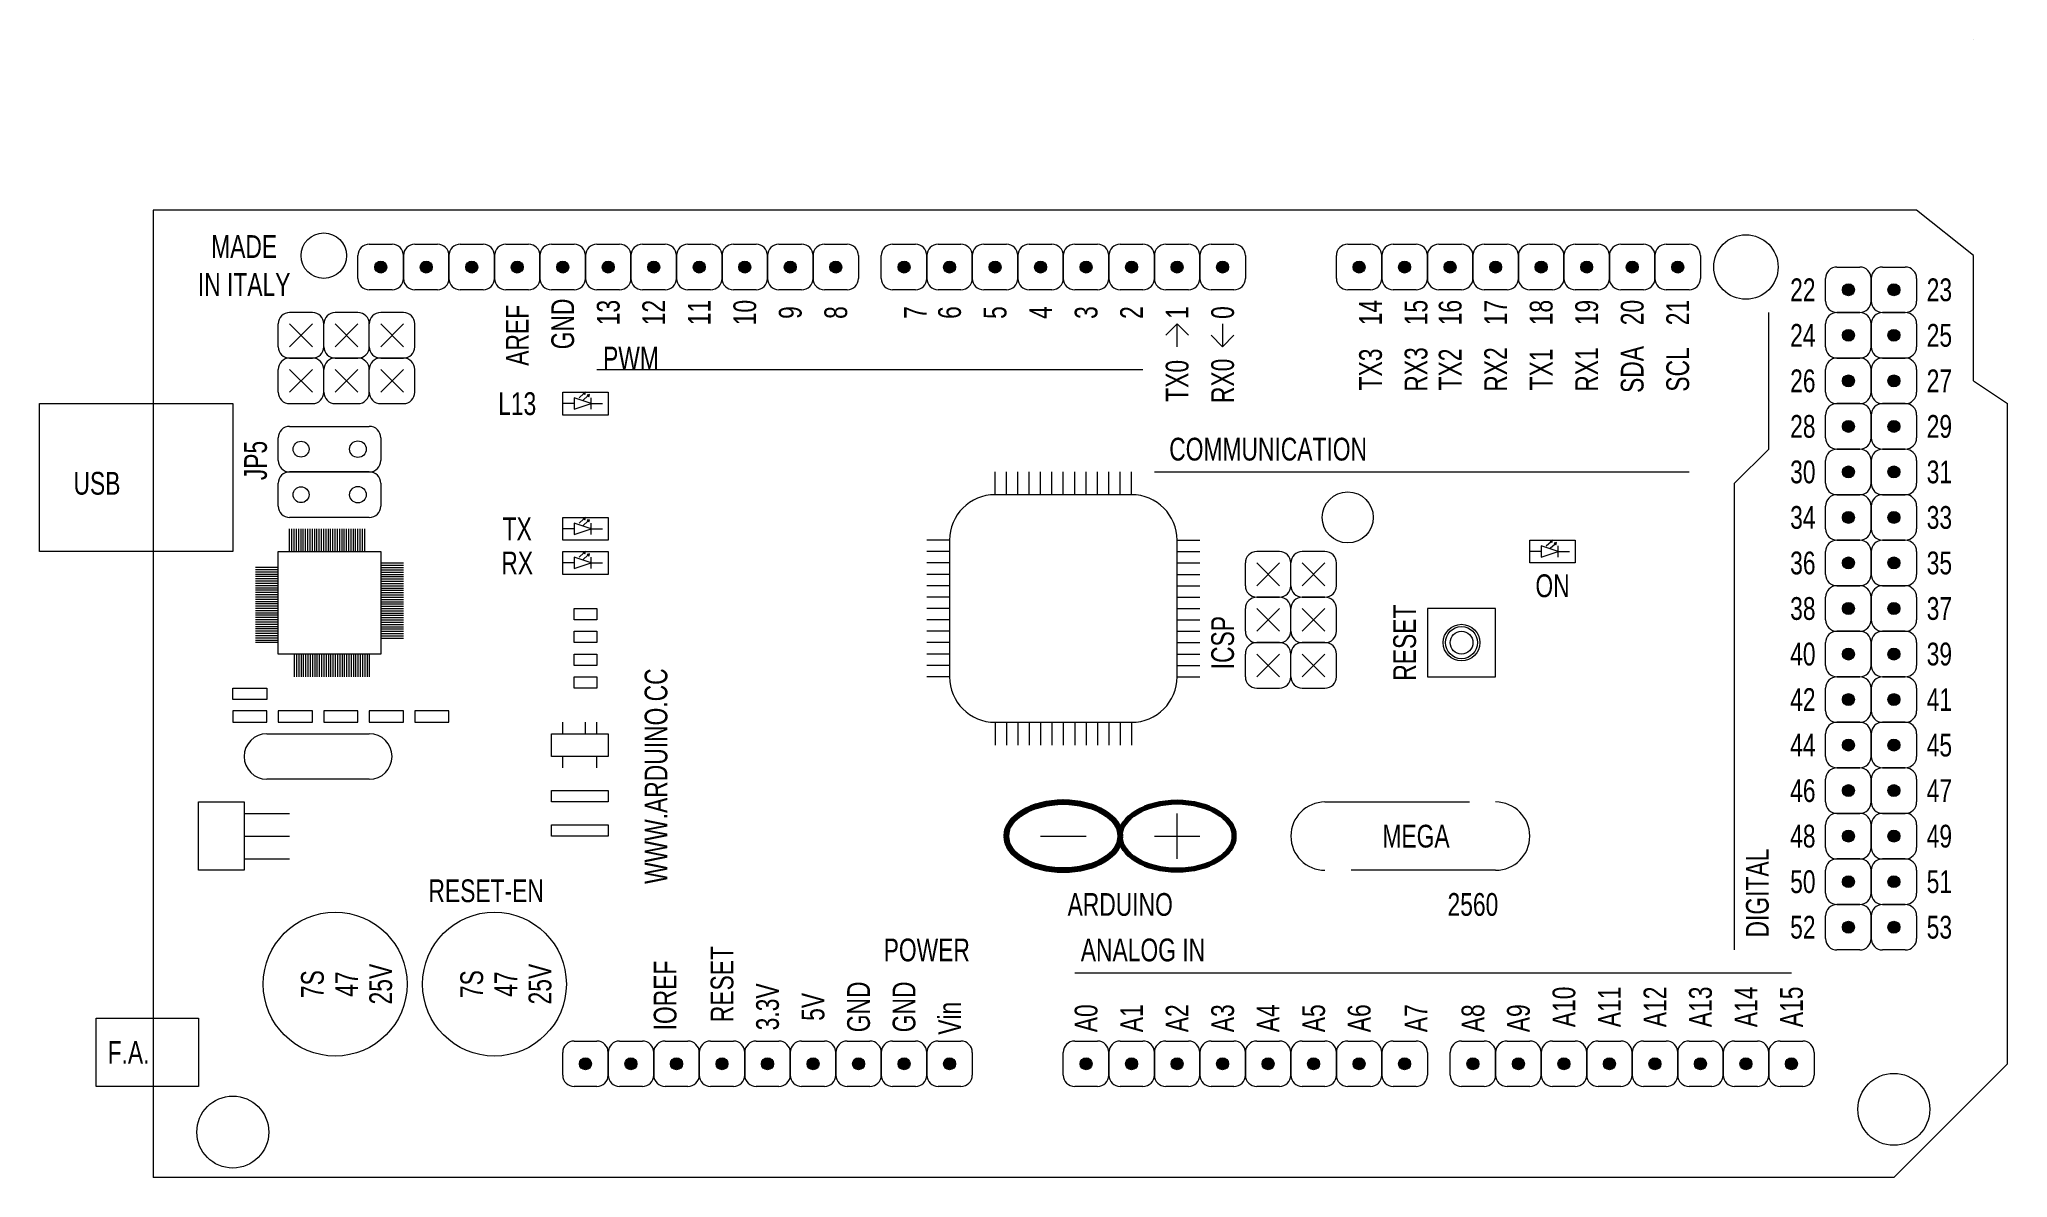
# Model space of a CAD drawing. Extents: x -20 to 153, y 20 to 120.
import ezdxf

# ---------------------------------------------------------------- set-up
doc = ezdxf.new("R2010")
doc.units = 0
doc.linetypes.add('DASHED', pattern=[19.05, 12.7, -6.35])
doc.layers.get('0').update_dxf_attribs({"linetype": 'CONTINUOUS', "lineweight": 0})
doc.styles.get("Standard").update_dxf_attribs({"font": 'txt', "width": 0.75})

# ---------------------------------------------------------------- blocks, each defined once
blk = doc.blocks.new('terminal')
h = blk.add_hatch(color=256)
edge = h.paths.add_edge_path()
edge.add_arc((0, 0), 0.526, 0, 360)
h = blk.add_hatch(color=256)
edge = h.paths.add_edge_path()
edge.add_arc((0, 0), 0.526, 0, 360)
h = blk.add_hatch(color=256)
edge = h.paths.add_edge_path()
edge.add_arc((0, 0), 0.526, 0, 360)
for p, q in [((-1, 2), (1, 2)), ((-2, -1), (-2, 1)), ((2, 1), (2, -1)), ((1, -2), (-1, -2))]:
    blk.add_line(p, q)
blk.add_circle((0, 0), 0.526)
for centre, start, end in [((-1, 1), 90, 180), ((1, 1), 0, 90), ((-1, -1), 180, 270), ((1, -1), 270, 0), ((1, -1), 270, 0)]:
    blk.add_arc(centre, 1, start, end)
blk = doc.blocks.new('terminal macho')
for p, q in [((1, 2), (-1, 2)), ((-2, -1), (-2, 1)), ((1, 1), (-1, -1)), ((1, -1), (-1, 1)), ((2, -1), (2, 1)), ((-1, -2), (1, -2))]:
    blk.add_line(p, q)
for centre, start, end in [((-1, 1), 90, 180), ((1, 1), 0, 90), ((-1, -1), 180, 270), ((1, -1), 270, 0)]:
    blk.add_arc(centre, 1, start, end)

msp = doc.modelspace()

# ---------------------------------------------------------------- hatches: boundary and pattern name
for points in [[(27.8, 88.95), (27.95, 88.8), (28, 89)], [(27.8, 77.95), (27.95, 77.8), (28, 78)], [(27.8, 74.95), (27.95, 74.8), (28, 75)], [(112.8, 75.95), (112.95, 75.8), (113, 76)]]:
    msp.add_hatch(color=256).paths.add_polyline_path(points)

# ---------------------------------------------------------------- linework, layer by layer
for p, q in [((150, 120), (150, 120)), ((145, 105), (-10, 105)), ((-10, 105), (-10, 20)), ((150, 101), (145, 105)), ((150, 90), (150, 101)), ((132, 84), (132, 96)), ((80, 95), (79, 94)), ((80, 93), (80, 95)), ((80, 95), (81, 94)), ((84, 93), (83, 94)), ((84, 95), (84, 93)), ((84, 93), (85, 94)), ((29, 91), (77, 91)), ((150, 90), (153, 88)), ((26, 89), (30, 89)), ((26, 87), (26, 89)), ((28.5, 88), (27, 88.5)), ((27, 88.5), (27, 87.5)), ((27.45, 88.5), (27.87, 88.88)), ((28, 89), (27.8, 88.95)), ((27.8, 88.95), (27.95, 88.8)), ((27.8, 88.3), (28.22, 88.68)), ((27.95, 88.8), (28, 89)), ((28.35, 88.8), (28.15, 88.75)), ((28.15, 88.75), (28.3, 88.6)), ((28.3, 88.6), (28.35, 88.8)), ((28.5, 87.5), (28.5, 88.5)), ((30, 89), (30, 87)), ((-20, 75), (-20, 88)), ((-20, 88), (-19, 88)), ((-19, 88), (-3, 88)), ((-3, 88), (-3, 75)), ((27, 88), (26, 88)), ((30, 87), (26, 87)), ((27, 87.5), (28.5, 88)), ((28.5, 88), (29.5, 88)), ((153, 30), (153, 88)), ((1, 83), (1, 85)), ((2, 86), (9, 86)), ((10, 85), (10, 83)), ((129, 81), (132, 84)), ((9, 82), (2, 82)), ((2, 82), (9, 82)), ((64, 80), (64, 82)), ((65, 80), (65, 82)), ((66, 80), (66, 82)), ((67, 80), (67, 82)), ((68, 80), (68, 82)), ((69, 80), (69, 82)), ((70, 80), (70, 82)), ((71, 80), (71, 82)), ((72, 80), (72, 82)), ((73, 80), (73, 82)), ((74, 80), (74, 82)), ((75, 80), (75, 82)), ((76, 80), (76, 82)), ((78, 82), (125, 82)), ((1, 79), (1, 81)), ((10, 81), (10, 79)), ((76, 80), (64, 80)), ((129, 40), (129, 81)), ((9, 78), (2, 78)), ((26, 78), (30, 78)), ((26, 76), (26, 78)), ((27.45, 77.5), (27.87, 77.88)), ((28, 78), (27.8, 77.95)), ((27.8, 77.95), (27.95, 77.8)), ((27.95, 77.8), (28, 78)), ((30, 78), (30, 76)), ((2, 75), (2, 77)), ((2.2, 75), (2.2, 77)), ((2.4, 75), (2.4, 77)), ((2.6, 75), (2.6, 77)), ((2.8, 75), (2.8, 77)), ((3, 75), (3, 77)), ((3.2, 75), (3.2, 77)), ((3.4, 75), (3.4, 77)), ((3.6, 75), (3.6, 77)), ((3.8, 75), (3.8, 77)), ((4, 75), (4, 77)), ((4.2, 75), (4.2, 77)), ((4.4, 75), (4.4, 77)), ((4.6, 75), (4.6, 77)), ((4.8, 75), (4.8, 77)), ((5, 75), (5, 77)), ((5.2, 75), (5.2, 77)), ((5.4, 75), (5.4, 77)), ((5.6, 75), (5.6, 77)), ((5.8, 75), (5.8, 77)), ((6, 75), (6, 77)), ((6.2, 75), (6.2, 77)), ((6.4, 75), (6.4, 77)), ((6.6, 75), (6.6, 77)), ((6.8, 75), (6.8, 77)), ((7, 75), (7, 77)), ((7.2, 75), (7.2, 77)), ((7.4, 75), (7.4, 77)), ((7.6, 75), (7.6, 77)), ((7.8, 75), (7.8, 77)), ((8, 75), (8, 77)), ((8.2, 75), (8.2, 77)), ((8.4, 75), (8.4, 77)), ((8.6, 75), (8.6, 77)), ((27, 77), (26, 77)), ((28.5, 77), (27, 77.5)), ((27, 77.5), (27, 76.5)), ((27, 76.5), (28.5, 77)), ((27.8, 77.3), (28.22, 77.68)), ((28.35, 77.8), (28.15, 77.75)), ((28.15, 77.75), (28.3, 77.6)), ((28.3, 77.6), (28.35, 77.8)), ((28.5, 76.5), (28.5, 77.5)), ((28.5, 77), (29.5, 77)), ((-3, 75), (-20, 75)), ((1, 75), (10, 75)), ((1, 66), (1, 75)), ((10, 75), (10, 66)), ((30, 76), (26, 76)), ((26, 75), (30, 75)), ((26, 73), (26, 75)), ((28.5, 74), (27, 74.5)), ((27, 74.5), (27, 73.5)), ((27.45, 74.5), (27.87, 74.88)), ((28, 75), (27.8, 74.95)), ((27.8, 74.95), (27.95, 74.8)), ((27.8, 74.3), (28.22, 74.68)), ((27.95, 74.8), (28, 75)), ((28.35, 74.8), (28.15, 74.75)), ((28.15, 74.75), (28.3, 74.6)), ((28.3, 74.6), (28.35, 74.8)), ((28.5, 73.5), (28.5, 74.5)), ((30, 75), (30, 73)), ((60, 76), (58, 76)), ((60, 75), (58, 75)), ((60, 76), (60, 64)), ((80, 64), (80, 76)), ((80, 76), (82, 76)), ((80, 75), (82, 75)), ((111, 76), (115, 76)), ((111, 74), (111, 76)), ((112, 75), (111, 75)), ((113.5, 75), (112, 75.5)), ((112, 75.5), (112, 74.5)), ((112, 74.5), (113.5, 75)), ((112.45, 75.5), (112.87, 75.88)), ((113, 76), (112.8, 75.95)), ((112.8, 75.95), (112.95, 75.8)), ((112.8, 75.3), (113.22, 75.68)), ((112.95, 75.8), (113, 76)), ((113.35, 75.8), (113.15, 75.75)), ((113.15, 75.75), (113.3, 75.6)), ((113.3, 75.6), (113.35, 75.8)), ((113.5, 74.5), (113.5, 75.5)), ((113.5, 75), (114.5, 75)), ((115, 76), (115, 74)), ((1, 73.6), (-1, 73.6)), ((1, 73.4), (-1, 73.4)), ((1, 73.2), (-1, 73.2)), ((1, 73), (-1, 73)), ((1, 72.8), (-1, 72.8)), ((10, 74), (12, 74)), ((10, 73.8), (12, 73.8)), ((10, 73.6), (12, 73.6)), ((10, 73.4), (12, 73.4)), ((10, 73.2), (12, 73.2)), ((10, 73), (12, 73)), ((10, 72.8), (12, 72.8)), ((27, 74), (26, 74)), ((30, 73), (26, 73)), ((27, 73.5), (28.5, 74)), ((28.5, 74), (29.5, 74)), ((60, 74), (58, 74)), ((60, 73), (58, 73)), ((80, 74), (82, 74)), ((80, 73), (82, 73)), ((115, 74), (111, 74)), ((1, 72.6), (-1, 72.6)), ((1, 72.4), (-1, 72.4)), ((1, 72.2), (-1, 72.2)), ((1, 72), (-1, 72)), ((1, 71.8), (-1, 71.8)), ((1, 71.6), (-1, 71.6)), ((1, 71.4), (-1, 71.4)), ((1, 71.2), (-1, 71.2)), ((1, 71), (-1, 71)), ((10, 72.6), (12, 72.6)), ((10, 72.4), (12, 72.4)), ((10, 72.2), (12, 72.2)), ((10, 72), (12, 72)), ((10, 71.8), (12, 71.8)), ((10, 71.6), (12, 71.6)), ((10, 71.4), (12, 71.4)), ((10, 71.2), (12, 71.2)), ((10, 71), (12, 71)), ((60, 72), (58, 72)), ((60, 71), (58, 71)), ((80, 72), (82, 72)), ((80, 71), (82, 71)), ((1, 70.8), (-1, 70.8)), ((1, 70.6), (-1, 70.6)), ((1, 70.4), (-1, 70.4)), ((1, 70.2), (-1, 70.2)), ((1, 70), (-1, 70)), ((1, 69.8), (-1, 69.8)), ((1, 69.6), (-1, 69.6)), ((1, 69.4), (-1, 69.4)), ((1, 69.2), (-1, 69.2)), ((10, 70.8), (12, 70.8)), ((10, 70.6), (12, 70.6)), ((10, 70.4), (12, 70.4)), ((10, 70.2), (12, 70.2)), ((10, 70), (12, 70)), ((10, 69.8), (12, 69.8)), ((10, 69.6), (12, 69.6)), ((10, 69.4), (12, 69.4)), ((27, 70), (29, 70)), ((27, 69), (27, 70)), ((29, 70), (29, 69)), ((60, 70), (58, 70)), ((80, 70), (82, 70)), ((108, 70), (102, 70)), ((102, 70), (102, 64)), ((108, 64), (108, 70)), ((1, 69), (-1, 69)), ((1, 68.8), (-1, 68.8)), ((1, 68.6), (-1, 68.6)), ((1, 68.4), (-1, 68.4)), ((1, 68.2), (-1, 68.2)), ((1, 68), (-1, 68)), ((1, 67.8), (-1, 67.8)), ((1, 67.6), (-1, 67.6)), ((10, 69.2), (12, 69.2)), ((10, 69), (12, 69)), ((10, 68.8), (12, 68.8)), ((10, 68.6), (12, 68.6)), ((10, 68.4), (12, 68.4)), ((10, 68.2), (12, 68.2)), ((10, 68), (12, 68)), ((10, 67.8), (12, 67.8)), ((10, 67.6), (12, 67.6)), ((29, 69), (27, 69)), ((27, 68), (29, 68)), ((27, 67), (27, 68)), ((29, 68), (29, 67)), ((60, 69), (58, 69)), ((60, 68), (58, 68)), ((80, 69), (82, 69)), ((80, 68), (82, 68)), ((1, 67.4), (-1, 67.4)), ((1, 67.2), (-1, 67.2)), ((1, 67), (-1, 67)), ((10, 66), (1, 66)), ((2.4, 66), (2.4, 64)), ((2.6, 66), (2.6, 64)), ((2.8, 66), (2.8, 64)), ((3, 66), (3, 64)), ((3.2, 66), (3.2, 64)), ((3.4, 66), (3.4, 64)), ((3.6, 66), (3.6, 64)), ((3.8, 66), (3.8, 64)), ((4, 66), (4, 64)), ((4.2, 66), (4.2, 64)), ((4.4, 66), (4.4, 64)), ((4.6, 66), (4.6, 64)), ((4.8, 66), (4.8, 64)), ((5, 66), (5, 64)), ((5.2, 66), (5.2, 64)), ((5.4, 66), (5.4, 64)), ((5.6, 66), (5.6, 64)), ((5.8, 66), (5.8, 64)), ((6, 66), (6, 64)), ((6.2, 66), (6.2, 64)), ((6.4, 66), (6.4, 64)), ((6.6, 66), (6.6, 64)), ((6.8, 66), (6.8, 64)), ((7, 66), (7, 64)), ((7.2, 66), (7.2, 64)), ((7.4, 66), (7.4, 64)), ((7.6, 66), (7.6, 64)), ((7.8, 66), (7.8, 64)), ((8, 66), (8, 64)), ((8.2, 66), (8.2, 64)), ((8.4, 66), (8.4, 64)), ((8.6, 66), (8.6, 64)), ((8.8, 66), (8.8, 64)), ((9, 66), (9, 64)), ((10, 67.4), (12, 67.4)), ((29, 67), (27, 67)), ((27, 66), (29, 66)), ((27, 65), (27, 66)), ((29, 66), (29, 65)), ((60, 67), (58, 67)), ((60, 66), (58, 66)), ((80, 67), (82, 67)), ((80, 66), (82, 66)), ((29, 65), (27, 65)), ((60, 65), (58, 65)), ((80, 65), (82, 65)), ((-3, 62), (-3, 63)), ((-3, 63), (0, 63)), ((0, 63), (0, 62)), ((27, 64), (29, 64)), ((27, 63), (27, 64)), ((29, 63), (27, 63)), ((29, 64), (29, 63)), ((60, 64), (58, 64)), ((80, 64), (82, 64)), ((102, 64), (108, 64)), ((0, 62), (-3, 62)), ((0, 61), (-3, 61)), ((-3, 61), (-3, 60)), ((0, 60), (0, 61)), ((4, 61), (1, 61)), ((1, 61), (1, 60)), ((4, 60), (4, 61)), ((8, 61), (5, 61)), ((5, 61), (5, 60)), ((8, 60), (8, 61)), ((12, 61), (9, 61)), ((9, 61), (9, 60)), ((12, 60), (12, 61)), ((16, 61), (13, 61)), ((13, 61), (13, 60)), ((16, 60), (16, 61)), ((-3, 60), (0, 60)), ((0, 59), (9, 59)), ((1, 60), (4, 60)), ((5, 60), (8, 60)), ((9, 60), (12, 60)), ((13, 60), (16, 60)), ((25, 57), (25, 59)), ((25, 59), (30, 59)), ((26, 59), (26, 60)), ((28, 59), (28, 60)), ((29, 59), (29, 60)), ((30, 59), (30, 57)), ((64, 60), (76, 60)), ((64, 60), (64, 58)), ((65, 60), (65, 58)), ((66, 60), (66, 58)), ((67, 60), (67, 58)), ((68, 60), (68, 58)), ((69, 60), (69, 58)), ((70, 60), (70, 58)), ((71, 60), (71, 58)), ((72, 60), (72, 58)), ((73, 60), (73, 58)), ((74, 60), (74, 58)), ((75, 60), (75, 58)), ((76, 60), (76, 58)), ((30, 57), (25, 57)), ((26, 56), (26, 57)), ((29, 56), (29, 57)), ((9, 55), (0, 55)), ((25, 53), (25, 54)), ((25, 54), (30, 54)), ((30, 54), (30, 53)), ((-6, 47), (-6, 53)), ((-6, 53), (-2, 53)), ((-2, 53), (-2, 47)), ((-2, 52), (2, 52)), ((30, 53), (25, 53)), ((80, 48), (80, 52)), ((25, 50), (25, 51)), ((25, 51), (30, 51)), ((30, 51), (30, 50)), ((-2, 50), (2, 50)), ((30, 50), (25, 50)), ((68, 50), (72, 50)), ((78, 50), (82, 50)), ((-2, 47), (-6, 47)), ((-2, 48), (2, 48)), ((71, 38), (134, 38)), ((-15, 28), (-15, 34)), ((-15, 34), (-6, 34)), ((-6, 34), (-6, 28)), ((153, 30), (143, 20)), ((-6, 28), (-15, 28)), ((143, 20), (-10, 20))]:
    msp.add_line(p, q)
at = {"linetype": 'DASHED', "lineweight": 18}
for p, q in [((93, 53), (108, 53)), ((108, 47), (93, 47))]:
    msp.add_line(p, q, dxfattribs=at)
for centre, radius in [((5, 101), 2), ((130, 100), 2.83), ((3, 84), 0.7), ((8, 84), 0.729), ((3, 80), 0.7), ((8, 80), 0.729), ((95, 78), 2.24), ((105, 67), 1.61), ((105, 67), 1.41), ((105, 67), 1), ((105, 67), 0), ((6, 37), 6.32), ((20, 37), 6.32), ((143, 26), 3.16), ((-3, 24), 3.16)]:
    msp.add_circle(centre, radius)
for centre, radius, start, end in [((2, 85), 1, 90, 180), ((9, 85), 1, 0, 90), ((2, 83), 1, 180, 270), ((2, 81), 1, 90, 180), ((9, 83), 1, 270, 0), ((9, 81), 1, 0, 90), ((64, 76), 4, 90, 180), ((76, 76), 4, 0, 90), ((2, 79), 1, 180, 270), ((9, 79), 1, 270, 0), ((64, 64), 4, 180, 270), ((76, 64), 4, 270, 0), ((0, 57), 2, 90, 270), ((9, 57), 2, 270, 90)]:
    msp.add_arc(centre, radius, start, end)
for centre, start, end in [((93, 50), 90, 270), ((108, 50), 270, 90)]:
    msp.add_arc(centre, 3, start, end, dxfattribs=at)
at = {"lineweight": 80}
msp.add_ellipse((70, 50), major_axis=(5, 0), ratio=0.6, dxfattribs=at)
at = {"lineweight": 70}
msp.add_ellipse((80, 50), major_axis=(5, 0), ratio=0.6, dxfattribs=at)

# ---------------------------------------------------------------- block references
for name, p in [('terminal', (10, 100)), ('terminal', (14, 100)), ('terminal', (18, 100)), ('terminal', (22, 100)), ('terminal', (26, 100)), ('terminal', (30, 100)), ('terminal', (34, 100)), ('terminal', (38, 100)), ('terminal', (42, 100)), ('terminal', (46, 100)), ('terminal', (50, 100)), ('terminal', (56, 100)), ('terminal', (60, 100)), ('terminal', (64, 100)), ('terminal', (68, 100)), ('terminal', (72, 100)), ('terminal', (76, 100)), ('terminal', (80, 100)), ('terminal', (84, 100)), ('terminal', (96, 100)), ('terminal', (100, 100)), ('terminal', (104, 100)), ('terminal', (108, 100)), ('terminal', (112, 100)), ('terminal', (116, 100)), ('terminal', (120, 100)), ('terminal', (124, 100)), ('terminal', (139, 98)), ('terminal', (143, 98)), ('terminal macho', (3, 94)), ('terminal macho', (7, 94)), ('terminal macho', (11, 94)), ('terminal', (139, 94)), ('terminal', (143, 94)), ('terminal macho', (3, 90)), ('terminal macho', (7, 90)), ('terminal macho', (11, 90)), ('terminal', (139, 90)), ('terminal', (143, 90)), ('terminal', (139, 86)), ('terminal', (143, 86)), ('terminal', (139, 82)), ('terminal', (143, 82)), ('terminal', (139, 78)), ('terminal', (143, 78)), ('terminal macho', (88, 73)), ('terminal macho', (92, 73)), ('terminal', (139, 74)), ('terminal', (143, 74)), ('terminal macho', (88, 69)), ('terminal macho', (92, 69)), ('terminal', (139, 70)), ('terminal', (143, 70)), ('terminal', (139, 66)), ('terminal', (143, 66)), ('terminal macho', (88, 65)), ('terminal macho', (92, 65)), ('terminal', (139, 62)), ('terminal', (143, 62)), ('terminal', (139, 58)), ('terminal', (143, 58)), ('terminal', (139, 54)), ('terminal', (143, 54)), ('terminal', (139, 50)), ('terminal', (143, 50)), ('terminal', (139, 46)), ('terminal', (143, 46)), ('terminal', (139, 42)), ('terminal', (143, 42)), ('terminal', (28, 30)), ('terminal', (32, 30)), ('terminal', (36, 30)), ('terminal', (40, 30)), ('terminal', (44, 30)), ('terminal', (48, 30)), ('terminal', (52, 30)), ('terminal', (56, 30)), ('terminal', (60, 30)), ('terminal', (72, 30)), ('terminal', (76, 30)), ('terminal', (80, 30)), ('terminal', (84, 30)), ('terminal', (88, 30)), ('terminal', (92, 30)), ('terminal', (96, 30)), ('terminal', (100, 30)), ('terminal', (106, 30)), ('terminal', (110, 30)), ('terminal', (114, 30)), ('terminal', (118, 30)), ('terminal', (122, 30)), ('terminal', (126, 30)), ('terminal', (130, 30)), ('terminal', (134, 30))]:
    msp.add_blockref(name, p)

# ---------------------------------------------------------------- texts
at = {"char_height": 2, "width": 100}
for s, insert, attachment_point in [('MADE\\PIN ITALY', (-2, 102.8), 2), ('22', (135, 99), 2), ('23', (147, 99), 2), ('24', (135, 95), 2), ('25', (147, 95), 2), ('PWM', (32, 93), 2), ('26', (135, 91), 2), ('27', (147, 91), 2), ('L13', (22, 89), 2), ('28', (135, 87), 2), ('29', (147, 87), 2), ('COMMUNICATION', (88, 85), 2), ('USB', (-17, 82), 1), ('30', (135, 83), 2), ('31', (147, 83), 2), ('TX', (22, 78), 2), ('34', (135, 79), 2), ('33', (147, 79), 2), ('RX', (22, 75), 2), ('36', (135, 75), 2), ('35', (147, 75), 2), ('ON', (113, 73), 2), ('38', (135, 71), 2), ('37', (147, 71), 2), ('40', (135, 67), 2), ('39', (147, 67), 2), ('42', (135, 63), 2), ('41', (147, 63), 2), ('44', (135, 59), 2), ('45', (147, 59), 2), ('46', (135, 55), 2), ('47', (147, 55), 2), ('MEGA', (101, 51), 2), ('48', (135, 51), 2), ('49', (147, 51), 2), ('50', (135, 47), 2), ('51', (147, 47), 2), ('RESET-EN', (14.2, 46.2), 1), ('ARDUINO', (75, 45), 2), ('2560', (106, 45), 2), ('52', (135, 43), 2), ('53', (147, 43), 2), ('POWER', (58, 41), 2), ('ANALOG IN', (77, 41), 2), ('F.A.', (-14, 32), 1)]:
    msp.add_mtext(s, dxfattribs=dict(at, insert=insert, attachment_point=attachment_point))
at = {"char_height": 2, "width": 100, "rotation": 90}
for s, insert, attachment_point in [('GND', (25, 95), 2), ('13', (29, 96), 2), ('12', (33, 96), 2), ('11', (37, 96), 2), ('10', (41, 96), 2), ('14', (96, 96), 2), ('15', (100, 96), 2), ('16', (103, 96), 2), ('17', (107, 96), 2), ('18', (111, 96), 2), ('19', (115, 96), 2), ('20', (119, 96), 2), ('21', (123, 96), 2), ('AREF', (21, 94), 2), ('9', (45, 96), 2), ('8', (49, 96), 2), ('7', (56, 96), 2), ('6', (59, 96), 2), ('5', (63, 96), 2), ('4', (67, 96), 2), ('3', (71, 96), 2), ('2', (75, 96), 2), ('1', (79, 96), 2), ('0', (83, 96), 2), ('TX0', (79, 90), 2), ('RX0', (83, 90), 2), ('TX3', (96, 91), 2), ('RX3', (100, 91), 2), ('TX2', (103, 91), 2), ('RX2', (107, 91), 2), ('TX1', (111, 91), 2), ('RX1', (115, 91), 2), ('SDA', (119, 91), 2), ('SCL', (123, 91), 2), ('JP5', (-2, 83), 2), ('ICSP', (83, 67), 2), ('RESET', (99, 67), 2), ('WWW.ARDUINO.CC', (33.2, 45.8), 1), ('DIGITAL', (130, 45), 2), ('RESET', (39, 37), 2), ('7S', (3, 37), 2), ('25V', (9, 37), 2), ('7S', (17, 37), 2), ('25V', (23, 37), 2), ('IOREF', (34, 36), 2), ('47', (6, 37), 2), ('47', (20, 37), 2), ('3.3V', (43, 35), 2), ('GND', (51, 35), 2), ('GND', (55, 35), 2), ('A10', (113, 35), 2), ('A11', (117, 35), 2), ('A12', (121, 35), 2), ('A13', (125, 35), 2), ('A14', (129, 35), 2), ('A15', (133, 35), 2), ('5V', (47, 35), 2), ('Vin', (59, 34), 2), ('A0', (71, 34), 2), ('A1', (75, 34), 2), ('A2', (79, 34), 2), ('A3', (83, 34), 2), ('A4', (87, 34), 2), ('A5', (91, 34), 2), ('A6', (95, 34), 2), ('A7', (100, 34), 2), ('A8', (105, 34), 2), ('A9', (109, 34), 2)]:
    msp.add_mtext(s, dxfattribs=dict(at, insert=insert, attachment_point=attachment_point))

doc.saveas('drawing.dxf')
